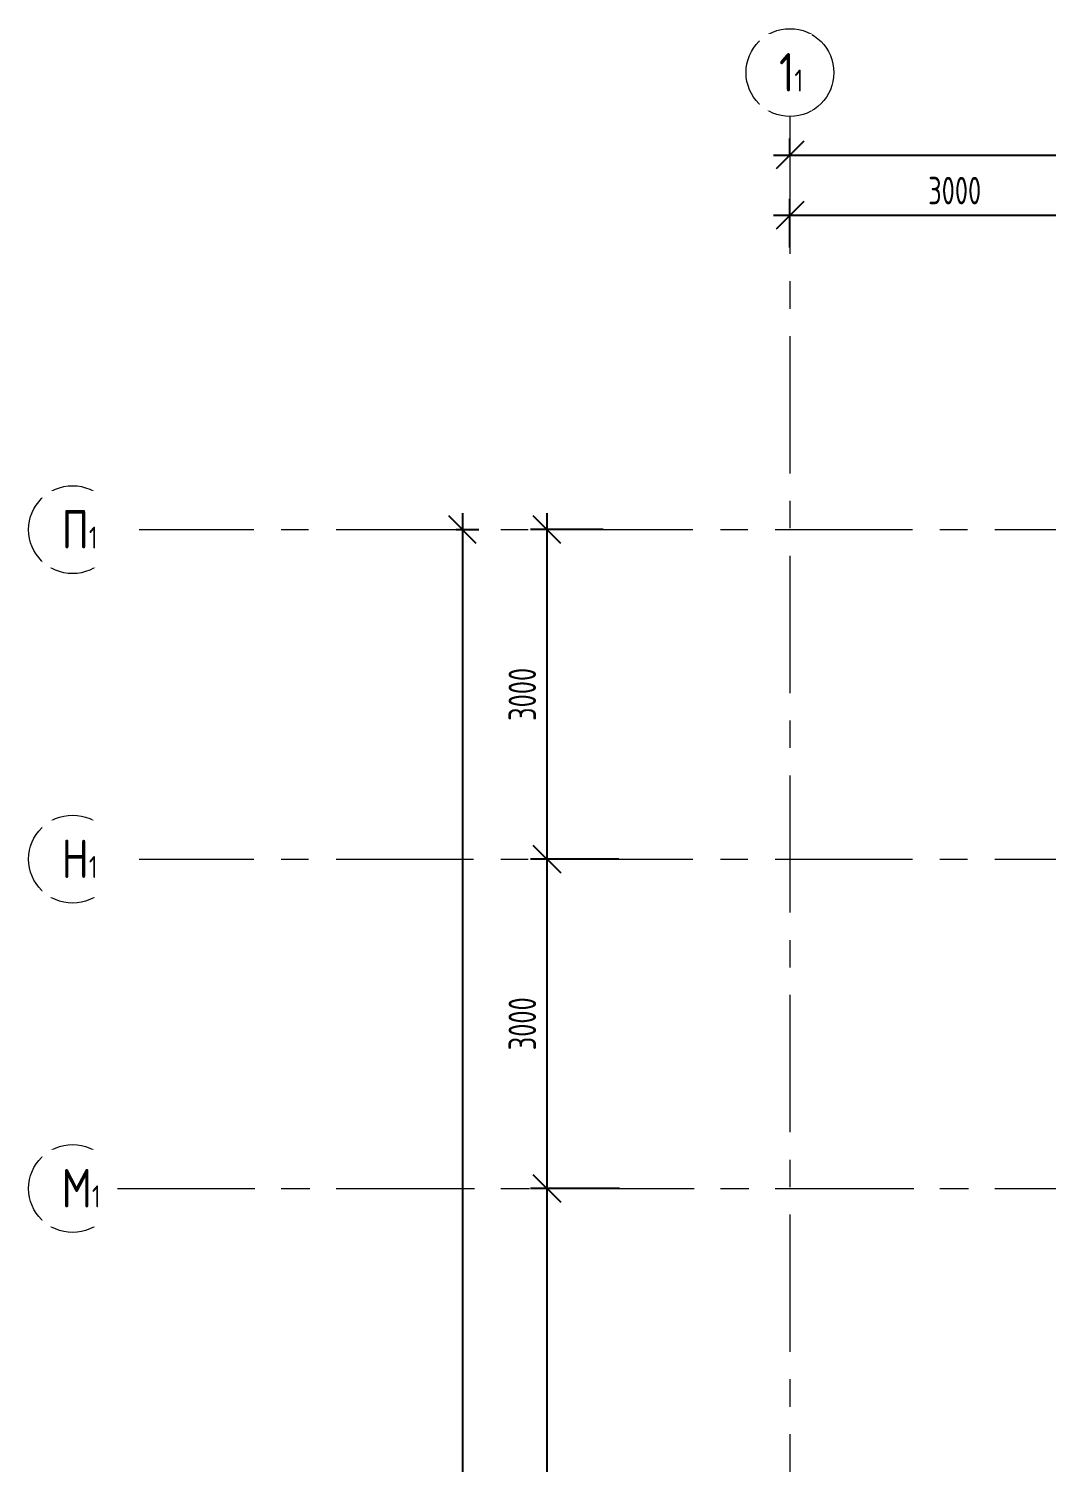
# Model space of a CAD drawing. Header units: millimetres. Extents: x -13407 to 95998, y -2611 to 109495.
# Drawn here: x -13364 to -4095, y 66901 to 79957 of the extents above; entities that cross this region are included whole.
import ezdxf

# ---------------------------------------------------------------- set-up
doc = ezdxf.new("R2010")
doc.units = ezdxf.units.MM
doc.linetypes.add('CENTER', pattern=[2, 1.25, -0.25, 0.25, -0.25])
doc.layers.add('АР_Оси', color=193, linetype='Continuous', lineweight=9)
doc.layers.add('АР_Оси размеры', color=164, linetype='Continuous', lineweight=9)
doc.styles.add('ГОСТ 2.304', font='isocpeur.ttf', dxfattribs={"width": 0.7})
doc.dimstyles.new('СПДС', dxfattribs={"dimscale": 100, "dimtxt": 2.5, "dimasz": 2.5, "dimexe": 1.5, "dimexo": 0, "dimgap": 1, "dimtad": 1, "dimdec": 0, "dimrnd": 1, "dimtxsty": 'ГОСТ 2.304', "dimblk": 'OBLIQUE', "dimcen": 2.5, "dimdle": 1.5, "dimadec": 0, "dimazin": 2, "dimtfac": 0.75, "dimtdec": 0, "dimtmove": 1, "dimatfit": 3, "dimfxl": 1, "dimtolj": 1, "dimarcsym": 1})

# ---------------------------------------------------------------- blocks, each defined once
blk = doc.blocks.new('_Oblique')
at = {"color": 0, "linetype": 'ByBlock', "lineweight": -2}
blk.add_line((-0.5, -0.5), (0.5, 0.5), dxfattribs=at)
blk = doc.blocks.new('*D301')
at = {"layer": 'АР_Оси размеры', "color": 0, "lineweight": -2, "ltscale": 100, "transparency": 16777216}
for p, q in [((-8643, 63245), (-8643, 69545)), ((-7983, 69395), (-8793, 69395)), ((-8131, 63395), (-8793, 63395))]:
    blk.add_line(p, q, dxfattribs=at)
at = {"layer": 'АР_Оси размеры', "color": 0, "lineweight": -2, "ltscale": 100, "transparency": 16777216, "xscale": 250, "yscale": 250, "zscale": 250}
for p, rotation in [((-8643, 69395), 90), ((-8643, 63395), 270)]:
    blk.add_blockref('_Oblique', p, dxfattribs=dict(at, rotation=rotation))
at = {"layer": 'АР_Оси размеры', "color": 0, "ltscale": 100, "transparency": 16777216, "insert": (-8868, 66395), "char_height": 250, "attachment_point": 5, "rotation": 90, "style": 'ГОСТ 2.304'}
blk.add_mtext('\\A1;6000', dxfattribs=at)
blk = doc.blocks.new('*D302')
at = {"layer": 'АР_Оси размеры', "color": 0, "lineweight": -2, "ltscale": 100, "transparency": 16777216}
for p, q in [((-8643, 69245), (-8643, 72545)), ((-8131, 72395), (-8793, 72395)), ((-7988, 69395), (-8793, 69395))]:
    blk.add_line(p, q, dxfattribs=at)
at = {"layer": 'АР_Оси размеры', "color": 0, "lineweight": -2, "ltscale": 100, "transparency": 16777216, "xscale": 250, "yscale": 250, "zscale": 250}
for p, rotation in [((-8643, 72395), 90), ((-8643, 69395), 270)]:
    blk.add_blockref('_Oblique', p, dxfattribs=dict(at, rotation=rotation))
at = {"layer": 'АР_Оси размеры', "color": 0, "ltscale": 100, "transparency": 16777216, "insert": (-8868, 70895), "char_height": 250, "attachment_point": 5, "rotation": 90, "style": 'ГОСТ 2.304'}
blk.add_mtext('\\A1;3000', dxfattribs=at)
blk = doc.blocks.new('*D303')
at = {"layer": 'АР_Оси размеры', "color": 0, "lineweight": -2, "ltscale": 100, "transparency": 16777216}
for p, q in [((-8643, 72245), (-8643, 75545)), ((-8131, 75395), (-8793, 75395)), ((-7988, 72395), (-8793, 72395))]:
    blk.add_line(p, q, dxfattribs=at)
at = {"layer": 'АР_Оси размеры', "color": 0, "lineweight": -2, "ltscale": 100, "transparency": 16777216, "xscale": 250, "yscale": 250, "zscale": 250}
for p, rotation in [((-8643, 75395), 90), ((-8643, 72395), 270)]:
    blk.add_blockref('_Oblique', p, dxfattribs=dict(at, rotation=rotation))
at = {"layer": 'АР_Оси размеры', "color": 0, "ltscale": 100, "transparency": 16777216, "insert": (-8868, 73895), "char_height": 250, "attachment_point": 5, "rotation": 90, "style": 'ГОСТ 2.304'}
blk.add_mtext('\\A1;3000', dxfattribs=at)
blk = doc.blocks.new('*D304')
at = {"layer": 'АР_Оси размеры', "color": 0, "lineweight": -2, "ltscale": 100, "transparency": 16777216}
for p, q in [((-9413, 75545), (-9413, 27330)), ((-9469, 75395), (-9263, 75395)), ((-9469, 27480), (-9263, 27480))]:
    blk.add_line(p, q, dxfattribs=at)
at = {"layer": 'АР_Оси размеры', "color": 0, "lineweight": -2, "ltscale": 100, "transparency": 16777216, "xscale": 250, "yscale": 250, "zscale": 250}
for p, rotation in [((-9413, 75395), 90), ((-9413, 27480), 270)]:
    blk.add_blockref('_Oblique', p, dxfattribs=dict(at, rotation=rotation))
at = {"layer": 'АР_Оси размеры', "color": 0, "ltscale": 100, "transparency": 16777216, "insert": (-9638, 51438), "char_height": 250, "attachment_point": 5, "rotation": 90, "style": 'ГОСТ 2.304'}
blk.add_mtext('\\A1;47915', dxfattribs=at)
blk = doc.blocks.new('*D305')
at = {"layer": 'АР_Оси размеры', "color": 0, "lineweight": -2, "ltscale": 100, "transparency": 16777216}
for p, q in [((-6430, 77964), (-6430, 78408)), ((-3430, 77964), (-3430, 78408)), ((-6580, 78258), (-3280, 78258))]:
    blk.add_line(p, q, dxfattribs=at)
at = {"layer": 'АР_Оси размеры', "color": 0, "lineweight": -2, "ltscale": 100, "transparency": 16777216, "xscale": 250, "yscale": 250, "zscale": 250, "rotation": 180}
blk.add_blockref('_Oblique', (-6430, 78258), dxfattribs=at)
at = {"layer": 'АР_Оси размеры', "color": 0, "lineweight": -2, "ltscale": 100, "transparency": 16777216, "xscale": 250, "yscale": 250, "zscale": 250}
blk.add_blockref('_Oblique', (-3430, 78258), dxfattribs=at)
at = {"layer": 'АР_Оси размеры', "color": 0, "ltscale": 100, "transparency": 16777216, "insert": (-4930, 78483), "char_height": 250, "attachment_point": 5, "style": 'ГОСТ 2.304'}
blk.add_mtext('\\A1;3000', dxfattribs=at)
blk = doc.blocks.new('*D322')
at = {"layer": 'АР_Оси размеры', "color": 0, "lineweight": -2, "ltscale": 100, "transparency": 16777216}
for p, q in [((-6430, 78807), (-6430, 78957)), ((57080, 78807), (57080, 78957)), ((-6580, 78807), (57230, 78807))]:
    blk.add_line(p, q, dxfattribs=at)
at = {"layer": 'АР_Оси размеры', "color": 0, "lineweight": -2, "ltscale": 100, "transparency": 16777216, "xscale": 250, "yscale": 250, "zscale": 250, "rotation": 180}
blk.add_blockref('_Oblique', (-6430, 78807), dxfattribs=at)
at = {"layer": 'АР_Оси размеры', "color": 0, "lineweight": -2, "ltscale": 100, "transparency": 16777216, "xscale": 250, "yscale": 250, "zscale": 250}
blk.add_blockref('_Oblique', (57080, 78807), dxfattribs=at)
at = {"layer": 'АР_Оси размеры', "color": 0, "ltscale": 100, "transparency": 16777216, "insert": (25325, 79032), "char_height": 250, "attachment_point": 5, "style": 'ГОСТ 2.304'}
blk.add_mtext('\\A1;63510', dxfattribs=at)

msp = doc.modelspace()

# ---------------------------------------------------------------- linework, layer by layer
at = {"layer": 'АР_Оси', "linetype": 'CENTER', "ltscale": 1000}
for p, q in [((-6430.1, 79157.5), (-6430.1, 23425.1)), ((-12563.8, 75395), (70614.6, 75395)), ((-12563.8, 72395), (70614.6, 72395)), ((-12563.8, 69395), (70614.6, 69395))]:
    msp.add_line(p, q, dxfattribs=at)
at = {"layer": 'АР_Оси', "ltscale": 0.5}
for centre in [(-6430.1, 79557.5), (-12963.8, 75395), (-12963.8, 72395), (-12963.8, 69395)]:
    msp.add_circle(centre, 400, dxfattribs=at)

# ---------------------------------------------------------------- dimensions: what is measured, and where the dimension line sits
at = {"layer": 'АР_Оси размеры', "ltscale": 100}
dim = msp.add_linear_dim(base=(-3430.1, 78257.8), p1=(-6430.1, 77963.9), p2=(-3430.1, 77963.9), dimstyle='СПДС', dxfattribs=at)
dim.commit()
dim.dimension.update_dxf_attribs({"geometry": '*D305', "text_midpoint": (-4930.1, 78482.8)})
for base, p1, p2, picture, middle in [((-9413.3, 27480), (-9469.1, 75395), (-9469.1, 27480), '*D304', (-9638.3, 51437.5)), ((-8642.7, 75395), (-7988.5, 72395), (-8131.5, 75395), '*D303', (-8867.7, 73895)), ((-8642.7, 72395), (-7988.5, 69395), (-8131.5, 72395), '*D302', (-8867.7, 70895)), ((-8642.7, 69395), (-8131.5, 63395), (-7983.3, 69395), '*D301', (-8867.7, 66395))]:
    dim = msp.add_linear_dim(base=base, p1=p1, p2=p2, angle=90, dimstyle='СПДС', dxfattribs=at)
    dim.commit()
    dim.dimension.update_dxf_attribs({"geometry": picture, "text_midpoint": middle})

# ---------------------------------------------------------------- next in the draw order: texts
at = {"layer": 'АР_Оси', "char_height": 350, "attachment_point": 1, "line_spacing_factor": 1.149209, "style": 'ГОСТ 2.304', "bg_fill": 2}
for s, insert, width in [('{\\W0.8;1\\H0.57143x;1}', (-6529.9, 79735.2), 123.867), ('{\\W0.8;П\\H0.57143x;1}', (-13063.6, 75572.8), 528.82), ('{\\W0.8;Н\\H0.57143x;1}', (-13063.6, 72572.8), 528.82), ('{\\W0.8;М\\H0.57143x;1}', (-13063.6, 69572.8), 528.82)]:
    msp.add_mtext(s, dxfattribs=dict(at, insert=insert, width=width))

# ---------------------------------------------------------------- next in the draw order: linework, layer by layer
at = {"layer": 'АР_Оси', "linetype": 'CENTER', "ltscale": 1000}
msp.add_line((-12553.5, 69395.3), (70624.9, 69395.3), dxfattribs=at)

# ---------------------------------------------------------------- next in the draw order: dimensions: what is measured, and where the dimension line sits
at = {"layer": 'АР_Оси размеры', "ltscale": 100}
dim = msp.add_linear_dim(base=(57079.9, 78807.5), p1=(-6430.1, 78807.5), p2=(57079.9, 78807.5), dimstyle='СПДС', dxfattribs=at)
dim.commit()
dim.dimension.update_dxf_attribs({"geometry": '*D322', "text_midpoint": (25324.9, 79032.5)})

doc.saveas('drawing.dxf')
